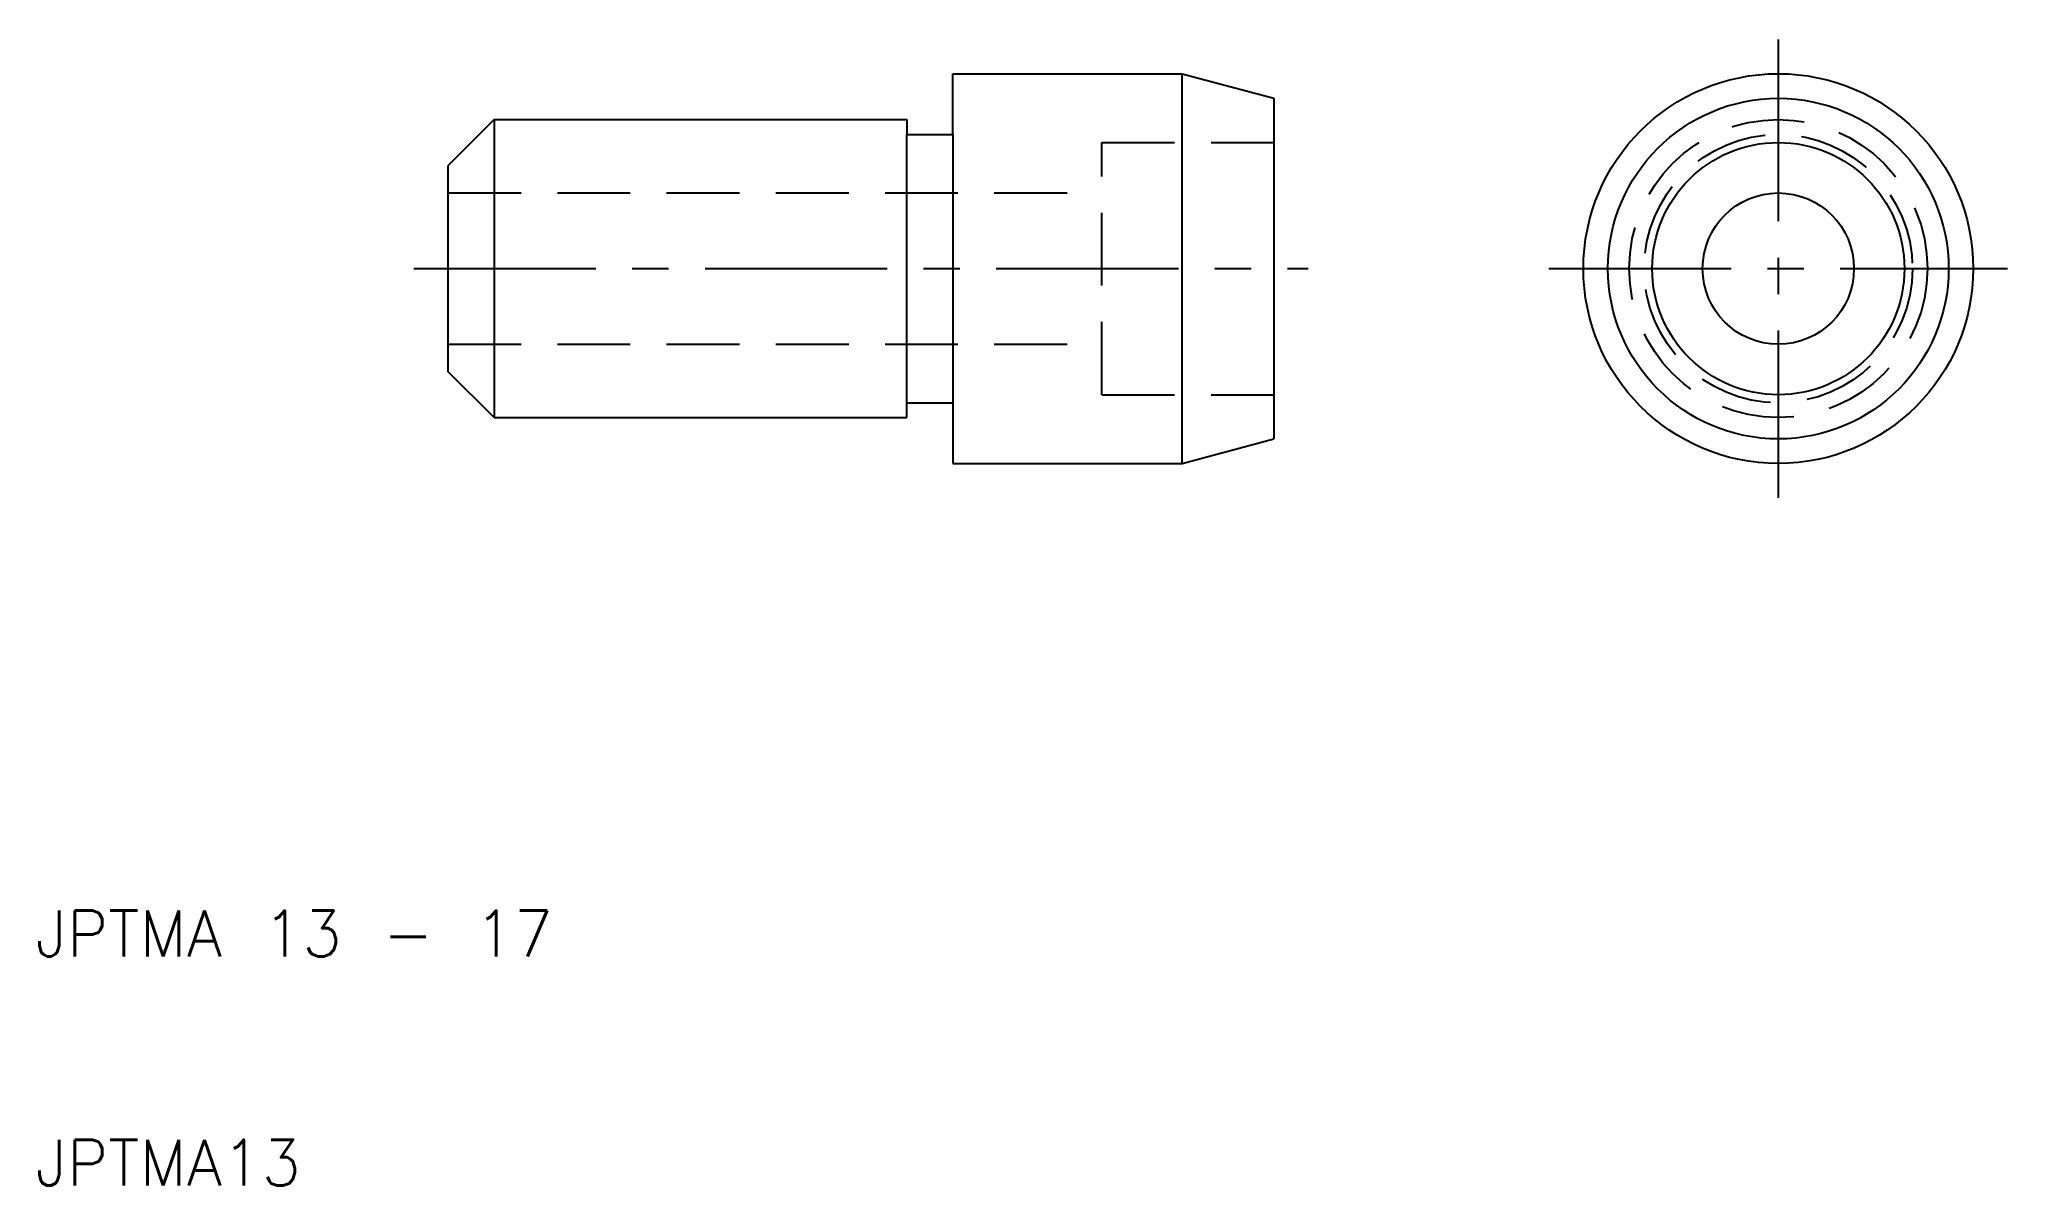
# Model space of a CAD drawing. Extents: x 10.2 to 96, y 10 to 60.
import ezdxf

# ---------------------------------------------------------------- set-up
doc = ezdxf.new("R2010")
doc.units = 0
doc.header["$LTSCALE"] = 0.25
doc.linetypes.add('CENTER', pattern=[50.8, 31.75, -6.35, 6.35, -6.35])
doc.linetypes.add('DASHED', pattern=[19.05, 12.7, -6.35])
doc.layers.get('0').update_dxf_attribs({"linetype": 'CONTINUOUS'})
doc.layers.add('CENTER', color=1, linetype='CENTER')
doc.styles.get("Standard").update_dxf_attribs({"font": 'txt.shx', "bigfont": 'extfont.shx'})

msp = doc.modelspace()

# ---------------------------------------------------------------- linework, layer by layer
for p, q in [((50, 58.5), (60, 58.5)), ((50, 55.85), (50, 58.5)), ((60, 41.5), (60, 58.5)), ((60, 58.5), (64, 57.428)), ((64, 57.428), (64, 42.572)), ((30, 56.5), (28, 54.5)), ((30, 56.5), (30, 43.5)), ((30, 56.5), (48, 56.5)), ((48, 56.5), (48, 55.85)), ((48, 44.15), (48, 55.85)), ((48, 55.85), (50, 55.85)), ((50, 55.85), (50, 44.15)), ((28, 45.5), (28, 54.5)), ((30, 43.5), (28, 45.5)), ((48, 43.5), (48, 44.15)), ((48, 44.15), (50, 44.15)), ((50, 44.15), (50, 41.5)), ((30, 43.5), (48, 43.5)), ((60, 41.5), (64, 42.572)), ((50, 41.5), (60, 41.5))]:
    msp.add_line(p, q)
at = {"color": 3, "linetype": 'DASHED'}
for p, q in [((56.5, 55.5), (64, 55.5)), ((56.5, 44.5), (56.5, 55.5)), ((28, 53.3), (56.5, 53.3)), ((28, 46.7), (56.5, 46.7)), ((56.5, 44.5), (64, 44.5))]:
    msp.add_line(p, q, dxfattribs=at)
for radius in [8.5, 7.428, 5.5, 3.3]:
    msp.add_circle((86, 50), radius)
for radius in [6.5, 5.85]:
    msp.add_circle((86, 50), radius, dxfattribs=at)
at = {"layer": 'CENTER', "color": 1, "linetype": 'CENTER'}
for p, q in [((86, 60), (86, 40)), ((26.5, 50), (65.5, 50)), ((76, 50), (96, 50))]:
    msp.add_line(p, q, dxfattribs=at)

# ---------------------------------------------------------------- texts
for s, p in [('JPTMA 13 - 17', (10, 20)), ('JPTMA13', (10, 10))]:
    msp.add_text(s, height=2).set_placement(p)

doc.saveas('drawing.dxf')
